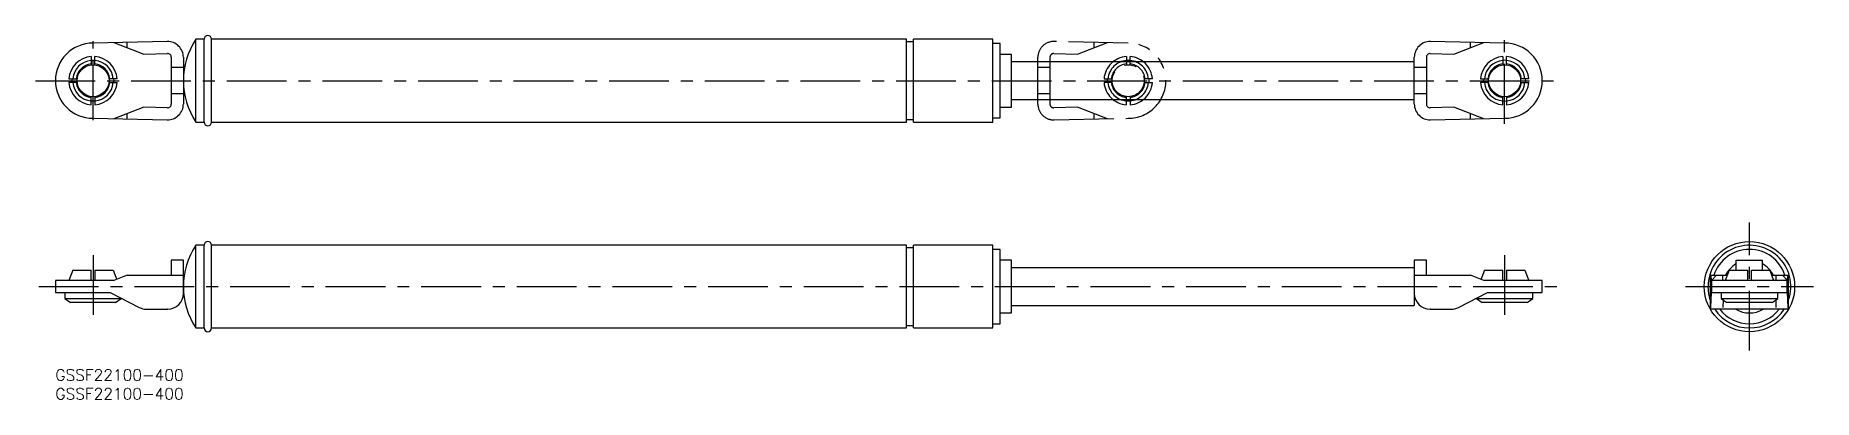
# Model space of a CAD drawing. Extents: x -5 to 467, y -8 to 89.
import ezdxf

# ---------------------------------------------------------------- set-up
doc = ezdxf.new("R2010")
doc.units = 0
doc.header["$LTSCALE"] = 0.5
doc.linetypes.add('CENTER', pattern=[50.8, 31.75, -6.35, 6.35, -6.35])
doc.linetypes.add('PHANTOM', pattern=[63.5, 31.75, -6.35, 6.35, -6.35, 6.35, -6.35])
for name, color, linetype in [('MSM_CENTER', 1, 'CENTER'), ('MSM_CONTINUOUS', 7, 'CONTINUOUS'), ('MSM_IMAGINARY', 6, 'PHANTOM'), ('MSM_PART_NUMBER', 7, 'CONTINUOUS')]:
    doc.layers.add(name, color=color, linetype=linetype)
doc.styles.get("Standard").update_dxf_attribs({"font": 'txt.shx', "height": 3, "bigfont": 'bigfont.shx'})

msp = doc.modelspace()

# ---------------------------------------------------------------- linework, layer by layer
at = {"layer": 'MSM_CENTER'}
for p, q in [((10, 66.24), (10, 87.24)), ((385, 65.3), (385, 88.18)), ((-5.27, 76.74), (400.27, 76.74)), ((450.03, 5), (450.03, 39)), ((10, 30.4), (10, 13.8)), ((385, 30.4), (385, 13.8)), ((-4.4, 22), (399.4, 22)), ((433.03, 22), (467.03, 22))]:
    msp.add_line(p, q, dxfattribs=at)
at = {"layer": 'MSM_CONTINUOUS'}
for p, q in [((29.71, 87.15), (10, 86.74)), ((15.5, 86.86), (23.5, 83.82)), ((19.09, 85.5), (19.09, 86.93)), ((39.5, 87.74), (37.3, 87.74)), ((37.3, 65.74), (37.3, 87.74)), ((39.5, 65.74), (39.5, 87.74)), ((226.1, 87.74), (41.5, 87.74)), ((41.5, 65.74), (41.5, 87.74)), ((226.1, 65.74), (226.1, 87.74)), ((228, 87.09), (226.1, 87.09)), ((249, 87.74), (228, 87.74)), ((228, 65.74), (228, 87.74)), ((249, 65.74), (249, 87.74)), ((251, 86.64), (249, 86.64)), ((251, 66.84), (251, 86.64)), ((385, 86.74), (365.29, 87.15)), ((371.5, 83.82), (379.5, 86.86)), ((375.91, 85.5), (375.91, 86.93)), ((9.5, 83.16), (9.5, 80.96)), ((9.5, 82.22), (10.5, 82.22)), ((10.5, 80.96), (10.5, 83.16)), ((23.5, 83.82), (29.78, 83.95)), ((30.8, 82.95), (30.8, 70.53)), ((34, 82.95), (34, 70.53)), ((254, 83.74), (251, 83.74)), ((254, 69.74), (254, 83.74)), ((361, 81.74), (254, 81.74)), ((361, 70.53), (361, 82.95)), ((364.2, 82.95), (364.2, 70.53)), ((365.22, 83.95), (371.5, 83.82)), ((384.5, 83.16), (384.5, 80.96)), ((384.5, 82.22), (385, 82.24)), ((385, 82.24), (385.5, 82.22)), ((385.5, 80.96), (385.5, 83.16)), ((3.58, 77.24), (5.78, 77.24)), ((5.78, 76.24), (3.58, 76.24)), ((4.5, 76.74), (4.52, 77.24)), ((4.52, 76.24), (4.5, 76.74)), ((16.42, 77.24), (14.22, 77.24)), ((14.22, 76.24), (16.42, 76.24)), ((15.48, 77.24), (15.5, 76.74)), ((15.5, 76.74), (15.48, 76.24)), ((34, 80.24), (30.8, 80.24)), ((364.2, 80.24), (361, 80.24)), ((378.58, 77.24), (380.78, 77.24)), ((380.78, 76.24), (378.58, 76.24)), ((379.5, 76.74), (379.52, 77.24)), ((379.52, 76.24), (379.5, 76.74)), ((391.42, 77.24), (389.22, 77.24)), ((389.22, 76.24), (391.42, 76.24)), ((390.48, 77.24), (390.5, 76.74)), ((390.5, 76.74), (390.48, 76.24)), ((9.5, 70.32), (9.5, 72.52)), ((10.5, 71.26), (9.5, 71.26)), ((10.5, 72.52), (10.5, 70.32)), ((34, 73.24), (30.8, 73.24)), ((254, 71.74), (361, 71.74)), ((364.2, 73.24), (361, 73.24)), ((384.5, 70.32), (384.5, 72.52)), ((385, 71.24), (384.5, 71.26)), ((385.5, 71.26), (385, 71.24)), ((385.5, 72.52), (385.5, 70.32)), ((10, 66.74), (29.71, 66.33)), ((23.5, 69.66), (15.5, 66.63)), ((19.09, 66.55), (19.09, 67.99)), ((29.78, 69.53), (23.5, 69.66)), ((226.1, 66.39), (228, 66.39)), ((249, 66.84), (251, 66.84)), ((251, 69.74), (254, 69.74)), ((371.5, 69.66), (365.22, 69.53)), ((365.29, 66.33), (385, 66.74)), ((379.5, 66.63), (371.5, 69.66)), ((375.91, 66.55), (375.91, 67.99)), ((37.3, 65.74), (39.5, 65.74)), ((41.5, 65.74), (226.1, 65.74)), ((228, 65.74), (249, 65.74)), ((34, 29), (30.8, 29)), ((30.8, 29), (30.8, 25)), ((34, 20.2), (34, 29)), ((39.5, 33), (37.3, 33)), ((37.3, 11), (37.3, 33)), ((39.5, 11), (39.5, 33)), ((226.1, 33), (41.5, 33)), ((41.5, 11), (41.5, 33)), ((226.1, 11), (226.1, 33)), ((228, 32.35), (226.1, 32.35)), ((249, 33), (228, 33)), ((228, 11), (228, 33)), ((249, 11), (249, 33)), ((251, 31.9), (249, 31.9)), ((251, 12.1), (251, 31.9)), ((254, 29), (251, 29)), ((254, 15), (254, 29)), ((364.2, 29), (361, 29)), ((361, 29), (361, 17)), ((364.2, 25), (364.2, 29)), ((446.53, 26.4), (446.53, 29)), ((446.53, 29), (453.53, 29)), ((453.53, 26.4), (453.53, 29)), ((4.62, 26.4), (3.58, 23.6)), ((4.62, 26.4), (9.5, 26.4)), ((9.5, 23.6), (9.5, 26.4)), ((10.5, 26.4), (15.38, 26.4)), ((10.5, 26.4), (10.5, 23.6)), ((15.38, 26.4), (16.09, 24.47)), ((19.09, 25), (15.5, 23.6)), ((16.09, 24.47), (16.3, 23.91)), ((19.09, 25), (34, 25)), ((361, 27), (254, 27)), ((361, 25), (375.91, 25)), ((379.5, 23.6), (375.91, 25)), ((378.91, 24.47), (378.7, 23.91)), ((379.62, 26.4), (378.91, 24.47)), ((379.62, 26.4), (384.5, 26.4)), ((384.5, 23.6), (384.5, 26.4)), ((385.5, 26.4), (385.5, 23.6)), ((385.5, 26.4), (390.38, 26.4)), ((390.38, 26.4), (391.09, 24.47)), ((391.09, 24.47), (391.42, 23.6)), ((439.62, 25), (439.62, 16)), ((439.62, 25), (444.13, 25)), ((439.91, 23.6), (439.84, 25)), ((441.27, 25), (439.91, 23.6)), ((442.95, 23.6), (442.95, 25)), ((444.65, 26.4), (443.61, 23.6)), ((444.65, 26.4), (449.53, 26.4)), ((449.53, 26.4), (449.53, 23.6)), ((450.53, 26.4), (455.4, 26.4)), ((450.53, 23.6), (450.53, 26.4)), ((455.4, 26.4), (456.45, 23.6)), ((455.93, 25), (460.44, 25)), ((457.11, 23.6), (457.11, 25)), ((458.78, 25), (460.14, 23.6)), ((460.14, 23.6), (460.22, 25)), ((460.44, 16), (460.44, 25)), ((0, 23.6), (0, 20.4)), ((15.5, 23.6), (0, 23.6)), ((0, 20.4), (14.54, 20.4)), ((2.5, 20.4), (2.5, 18.8)), ((14.54, 20.4), (22.3, 16.46)), ((17.5, 18.8), (17.5, 18.9)), ((372.7, 16.46), (380.46, 20.4)), ((377.5, 18.9), (377.5, 18.8)), ((395, 23.6), (379.5, 23.6)), ((380.46, 20.4), (395, 20.4)), ((392.5, 18.8), (392.5, 20.4)), ((395, 20.4), (395, 23.6)), ((439.2, 20.04), (439.03, 22)), ((439.62, 18.45), (439.2, 20.04)), ((439.77, 16.46), (439.93, 20.4)), ((460.14, 23.6), (439.91, 23.6)), ((439.93, 20.4), (460.12, 20.4)), ((440.03, 20.4), (440.03, 23.6)), ((442.53, 20.4), (442.53, 18.8)), ((457.53, 18.8), (457.53, 20.4)), ((460.03, 20.4), (460.03, 23.6)), ((460.28, 16.46), (460.12, 20.4)), ((2.5, 18.8), (4, 17.8)), ((2.5, 18.8), (17.5, 18.8)), ((16, 17.8), (4, 17.8)), ((16, 17.8), (17.5, 18.8)), ((24.2, 16), (29.71, 16)), ((29.8, 16), (29.71, 16)), ((251, 15), (254, 15)), ((254, 17), (361, 17)), ((365.29, 16), (365.2, 16)), ((365.29, 16), (370.8, 16)), ((377.5, 18.8), (379, 17.8)), ((377.5, 18.8), (392.5, 18.8)), ((391, 17.8), (379, 17.8)), ((391, 17.8), (392.5, 18.8)), ((460.44, 16), (439.62, 16)), ((439.73, 16), (439.73, 16)), ((439.73, 16), (439.74, 16)), ((439.74, 16.04), (439.75, 16.06)), ((439.74, 16.03), (439.74, 16.04)), ((439.74, 16.02), (439.74, 16.03)), ((439.74, 16.01), (439.74, 16.02)), ((439.74, 16), (439.74, 16.01)), ((439.74, 16.01), (439.74, 16.01)), ((439.75, 16.13), (439.76, 16.15)), ((439.75, 16.11), (439.75, 16.13)), ((439.75, 16.09), (439.75, 16.11)), ((439.75, 16.07), (439.75, 16.09)), ((439.75, 16.06), (439.75, 16.07)), ((439.76, 16.28), (439.77, 16.31)), ((439.76, 16.25), (439.76, 16.28)), ((439.76, 16.22), (439.76, 16.25)), ((439.76, 16.2), (439.76, 16.22)), ((439.76, 16.17), (439.76, 16.2)), ((439.76, 16.15), (439.76, 16.17)), ((439.77, 16.42), (439.77, 16.46)), ((439.77, 16.38), (439.77, 16.42)), ((439.77, 16.35), (439.77, 16.38)), ((439.77, 16.31), (439.77, 16.35)), ((442.53, 18.8), (444.03, 17.8)), ((442.53, 18.8), (457.53, 18.8)), ((443.05, 18.45), (442.97, 16.46)), ((456.03, 17.8), (444.03, 17.8)), ((456.03, 17.8), (457.53, 18.8)), ((457, 18.45), (457.08, 16.46)), ((460.28, 16.46), (460.29, 16.42)), ((460.29, 16.42), (460.29, 16.38)), ((460.29, 16.38), (460.29, 16.35)), ((460.29, 16.35), (460.29, 16.31)), ((460.29, 16.31), (460.29, 16.28)), ((460.29, 16.28), (460.29, 16.25)), ((460.29, 16.25), (460.3, 16.22)), ((460.3, 16.22), (460.3, 16.2)), ((460.3, 16.2), (460.3, 16.17)), ((460.3, 16.17), (460.3, 16.15)), ((460.3, 16.15), (460.3, 16.13)), ((460.3, 16.13), (460.3, 16.11)), ((460.3, 16.11), (460.31, 16.09)), ((460.31, 16.09), (460.31, 16.07)), ((460.31, 16.07), (460.31, 16.06)), ((460.31, 16.06), (460.31, 16.04)), ((460.31, 16.04), (460.31, 16.03)), ((460.31, 16.03), (460.31, 16.02)), ((460.31, 16.02), (460.32, 16.01)), ((460.32, 16.01), (460.32, 16.01)), ((460.32, 16.01), (460.32, 16)), ((460.32, 16), (460.32, 16)), ((460.32, 16), (460.32, 16)), ((37.3, 11), (39.5, 11)), ((41.5, 11), (226.1, 11)), ((226.1, 11.65), (228, 11.65)), ((228, 11), (249, 11)), ((249, 12.1), (251, 12.1))]:
    msp.add_line(p, q, dxfattribs=at)
for centre, radius in [((10, 76.74), 4.25), ((385, 76.74), 4.25), ((450.03, 22), 12)]:
    msp.add_circle(centre, radius, dxfattribs=at)
for centre, radius, start, end in [((10, 76.74), 10, 90, 270), ((29.8, 82.95), 4.2, 0, 91.1935), ((54, 76.74), 20, 146.633, 213.367), ((40.5, 87.74), 1, 0, 180), ((365.2, 82.95), 4.2, 88.8065, 180), ((385, 76.74), 10, 270, 90), ((10, 76.74), 6.44, 94.4541, 175.5459), ((10, 76.74), 5.4, 95.3128, 174.6872), ((10, 76.74), 4.5, 96.3794, 173.6206), ((10, 76.74), 6.44, 4.4541, 85.5459), ((10, 76.74), 5.4, 5.3128, 84.6872), ((10, 76.74), 4.5, 6.3794, 83.6206), ((29.8, 82.95), 1, 0, 91.1935), ((365.2, 82.95), 1, 88.8065, 180), ((385, 76.74), 6.44, 94.4541, 175.5459), ((385, 76.74), 5.4, 95.3128, 174.6872), ((385, 76.74), 4.5, 96.3794, 173.6206), ((385, 76.74), 4.25, 83.2437, 83.2437), ((385, 76.74), 6.44, 4.4541, 85.5459), ((385, 76.74), 5.4, 5.3128, 84.6872), ((385, 76.74), 4.5, 6.3794, 83.6206), ((10, 76.74), 6.44, 184.4541, 265.5459), ((10, 76.74), 5.4, 185.3128, 264.6872), ((10, 76.74), 4.5, 186.3794, 263.6206), ((10, 76.74), 4.5, 276.3794, 353.6206), ((10, 76.74), 5.4, 275.3128, 354.6872), ((10, 76.74), 6.44, 274.4541, 355.5459), ((385, 76.74), 6.44, 184.4541, 265.5459), ((385, 76.74), 5.4, 185.3128, 264.6872), ((385, 76.74), 4.5, 186.3794, 263.6206), ((385, 76.74), 4.5, 276.3794, 353.6206), ((385, 76.74), 5.4, 275.3128, 354.6872), ((385, 76.74), 6.44, 274.4541, 355.5459), ((29.8, 70.53), 4.2, 268.8065, 0), ((29.8, 70.53), 1, 268.8065, 0), ((365.2, 70.53), 4.2, 180, 271.1935), ((365.2, 70.53), 1, 180, 271.1935), ((40.5, 65.74), 1, 180, 0), ((40.5, 33), 1, 0, 180), ((54, 22), 20, 146.633, 213.367), ((450.03, 22), 11, 341.1749, 180), ((450.03, 22), 9.9, 17.6397, 162.3603), ((450.03, 22), 7, 120, 154.6231), ((450.03, 22), 7, 25.3769, 60), ((29.8, 20.2), 4.2, 270, 0), ((365.2, 20.2), 4.2, 180, 270), ((24.2, 20.2), 4.2, 243.0341, 270), ((370.8, 20.2), 4.2, 270, 296.9659), ((450.03, 22), 11, 213.0557, 326.9443), ((450.03, 22), 9.9, 217.3052, 322.6948), ((450.03, 22), 7, 238.9973, 301.0027), ((40.5, 11), 1, 180, 0)]:
    msp.add_arc(centre, radius, start, end, dxfattribs=at)
at = {"layer": 'MSM_IMAGINARY'}
for p, q in [((285, 86.74), (265.29, 87.15)), ((271.5, 83.82), (279.5, 86.86)), ((275.91, 85.5), (275.91, 86.93)), ((261, 70.53), (261, 82.95)), ((261, 80.24), (261, 80.74)), ((264.2, 82.95), (264.2, 70.53)), ((265.22, 83.95), (271.5, 83.82)), ((284.5, 83.16), (284.5, 80.96)), ((284.5, 82.22), (285.5, 82.22)), ((285.5, 80.96), (285.5, 83.16)), ((264.2, 80.24), (261, 80.24)), ((278.58, 77.24), (280.78, 77.24)), ((280.78, 76.24), (278.58, 76.24)), ((279.5, 76.74), (279.52, 77.24)), ((279.52, 76.24), (279.5, 76.74)), ((291.42, 77.24), (289.22, 77.24)), ((289.22, 76.24), (291.42, 76.24)), ((290.48, 77.24), (290.5, 76.74)), ((290.5, 76.74), (290.48, 76.24)), ((264.2, 73.24), (261, 73.24)), ((261, 72.74), (261, 73.24)), ((284.5, 70.32), (284.5, 72.52)), ((285.5, 71.26), (284.5, 71.26)), ((285.5, 72.52), (285.5, 70.32)), ((271.5, 69.66), (265.22, 69.53)), ((265.29, 66.33), (285, 66.74)), ((279.5, 66.63), (271.5, 69.66)), ((275.91, 66.55), (275.91, 67.99))]:
    msp.add_line(p, q, dxfattribs=at)
msp.add_circle((285, 76.74), 4.25, dxfattribs=at)
for centre, radius, start, end in [((265.2, 82.95), 4.2, 88.8065, 180), ((285, 76.74), 10, 270, 90), ((265.2, 82.95), 1, 88.8065, 180), ((285, 76.74), 6.44, 94.4541, 175.5459), ((285, 76.74), 5.4, 95.3128, 174.6872), ((285, 76.74), 4.5, 96.3794, 173.6206), ((285, 76.74), 6.44, 4.4541, 85.5459), ((285, 76.74), 5.4, 5.3128, 84.6872), ((285, 76.74), 4.5, 6.3794, 83.6206), ((285, 76.74), 6.44, 184.4541, 265.5459), ((285, 76.74), 5.4, 185.3128, 264.6872), ((285, 76.74), 4.5, 186.3794, 263.6206), ((285, 76.74), 4.5, 276.3794, 353.6206), ((285, 76.74), 5.4, 275.3128, 354.6872), ((285, 76.74), 6.44, 274.4541, 355.5459), ((265.2, 70.53), 4.2, 180, 271.1935), ((265.2, 70.53), 1, 180, 271.1935)]:
    msp.add_arc(centre, radius, start, end, dxfattribs=at)

# ---------------------------------------------------------------- texts
at = {"layer": 'MSM_PART_NUMBER', "char_height": 3, "width": 121.0942, "attachment_point": 1}
for insert in [(0, 0), (0, -5)]:
    msp.add_mtext('{GSSF22100-400}', dxfattribs=dict(at, insert=insert))

doc.saveas('drawing.dxf')
